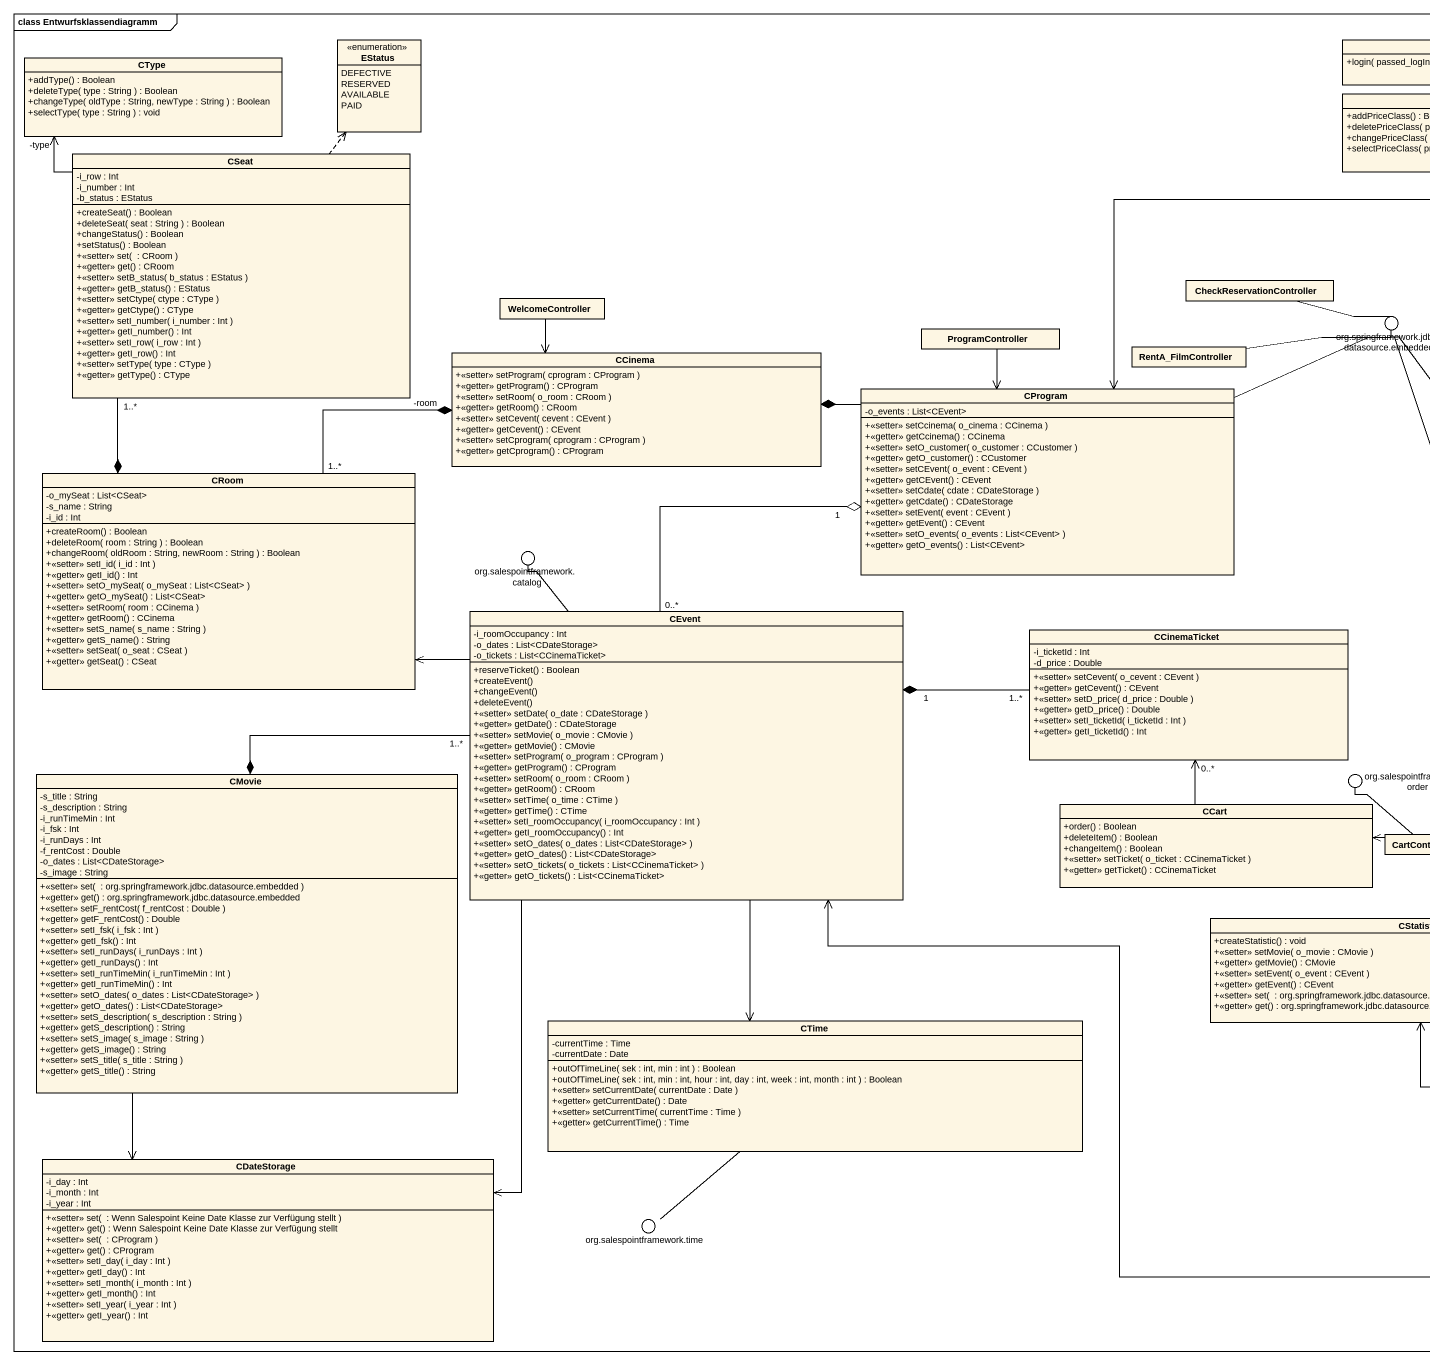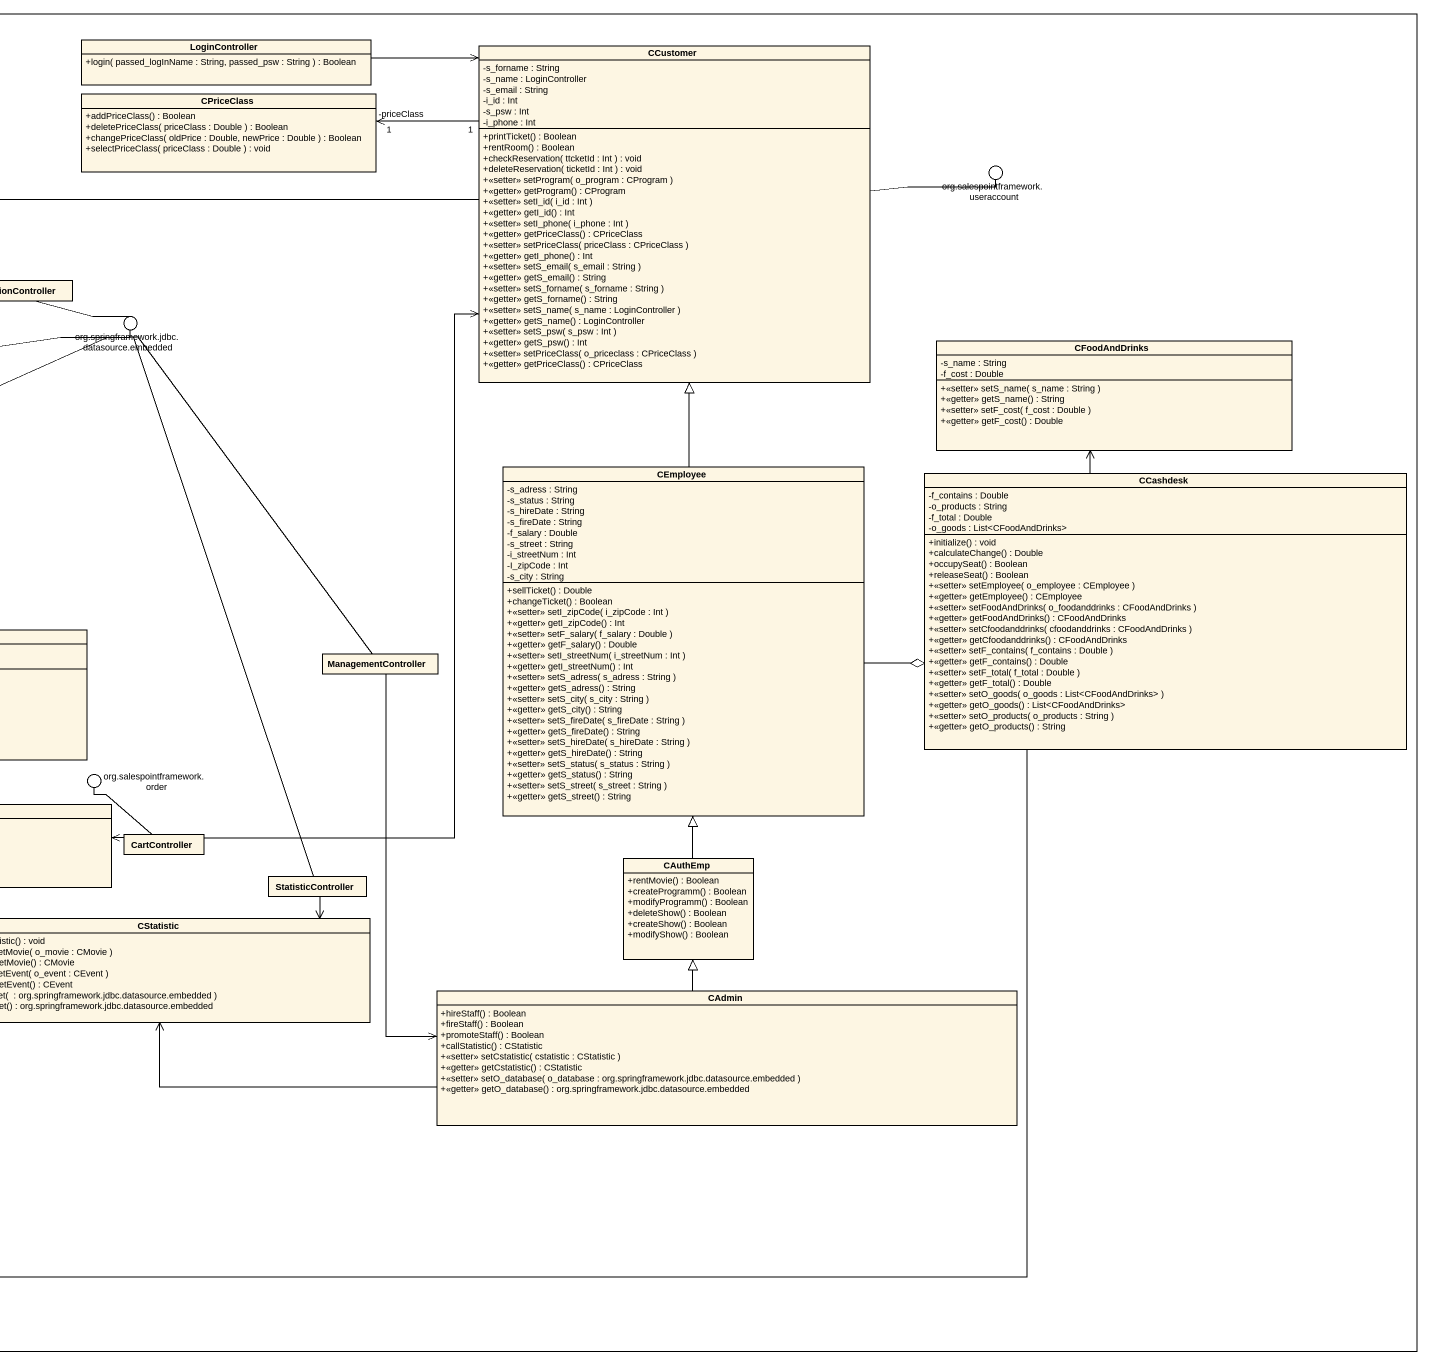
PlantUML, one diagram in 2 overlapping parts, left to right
@startuml
mainframe class Entwurfsklassendiagramm
allowmixing
hide circle
hide empty members
skinparam classAttributeIconSize 0
enum EStatus {
  DEFECTIVE
  RESERVED
  AVAILABLE
  PAID
}
class LoginController {
  +login( passed_logInName : String, passed_psw : String ) : Boolean
}
class CCustomer {
  -s_forname : String
  -s_name : LoginController
  -s_email : String
  -i_id : Int
  -s_psw : Int
  -i_phone : Int
  +printTicket() : Boolean
  +rentRoom() : Boolean
  +checkReservation( ttcketId : Int ) : void
  +deleteReservation( ticketId : Int ) : void
  +<<setter>> setProgram( o_program : CProgram )
  +<<getter>> getProgram() : CProgram
  +<<setter>> setI_id( i_id : Int )
  +<<getter>> getI_id() : Int
  +<<setter>> setI_phone( i_phone : Int )
  +<<getter>> getPriceClass() : CPriceClass
  +<<setter>> setPriceClass( priceClass : CPriceClass )
  +<<getter>> getI_phone() : Int
  +<<setter>> setS_email( s_email : String )
  +<<getter>> getS_email() : String
  +<<setter>> setS_forname( s_forname : String )
  +<<getter>> getS_forname() : String
  +<<setter>> setS_name( s_name : LoginController )
  +<<getter>> getS_name() : LoginController
  +<<setter>> setS_psw( s_psw : Int )
  +<<getter>> getS_psw() : Int
  +<<setter>> setPriceClass( o_priceclass : CPriceClass )
  +<<getter>> getPriceClass() : CPriceClass
}
class CType {
  +addType() : Boolean
  +deleteType( type : String ) : Boolean
  +changeType( oldType : String, newType : String ) : Boolean
  +selectType( type : String ) : void
}
class CPriceClass {
  +addPriceClass() : Boolean
  +deletePriceClass( priceClass : Double ) : Boolean
  +changePriceClass( oldPrice : Double, newPrice : Double ) : Boolean
  +selectPriceClass( priceClass : Double ) : void
}
class CSeat {
  -i_row : Int
  -i_number : Int
  -b_status : EStatus
  +createSeat() : Boolean
  +deleteSeat( seat : String ) : Boolean
  +changeStatus() : Boolean
  +setStatus() : Boolean
  +<<setter>> set(  : CRoom )
  +<<getter>> get() : CRoom
  +<<setter>> setB_status( b_status : EStatus )
  +<<getter>> getB_status() : EStatus
  +<<setter>> setCtype( ctype : CType )
  +<<getter>> getCtype() : CType
  +<<setter>> setI_number( i_number : Int )
  +<<getter>> getI_number() : Int
  +<<setter>> setI_row( i_row : Int )
  +<<getter>> getI_row() : Int
  +<<setter>> setType( type : CType )
  +<<getter>> getType() : CType
}
() "org.salespointframework.useraccount" as org_salespointframework
class WelcomeController
class CheckReservationController
() "org.springframework.jdbc.datasource.embedded" as org_springframework_jdbc
class CCinema {
  +<<setter>> setProgram( cprogram : CProgram )
  +<<getter>> getProgram() : CProgram
  +<<setter>> setRoom( o_room : CRoom )
  +<<getter>> getRoom() : CRoom
  +<<setter>> setCevent( cevent : CEvent )
  +<<getter>> getCevent() : CEvent
  +<<setter>> setCprogram( cprogram : CProgram )
  +<<getter>> getCprogram() : CProgram
}
class ProgramController
class RentA_FilmController
class CFoodAndDrinks {
  -s_name : String
  -f_cost : Double
  +<<setter>> setS_name( s_name : String )
  +<<getter>> getS_name() : String
  +<<setter>> setF_cost( f_cost : Double )
  +<<getter>> getF_cost() : Double
}
class CProgram {
  -o_events : List<CEvent>
  +<<setter>> setCcinema( o_cinema : CCinema )
  +<<getter>> getCcinema() : CCinema
  +<<setter>> setO_customer( o_customer : CCustomer )
  +<<getter>> getO_customer() : CCustomer
  +<<setter>> setCEvent( o_event : CEvent )
  +<<getter>> getCEvent() : CEvent
  +<<setter>> setCdate( cdate : CDateStorage )
  +<<getter>> getCdate() : CDateStorage
  +<<setter>> setEvent( event : CEvent )
  +<<getter>> getEvent() : CEvent
  +<<setter>> setO_events( o_events : List<CEvent> )
  +<<getter>> getO_events() : List<CEvent>
}
class CEmployee {
  -s_adress : String
  -s_status : String
  -s_hireDate : String
  -s_fireDate : String
  -f_salary : Double
  -s_street : String
  -i_streetNum : Int
  -I_zipCode : Int
  -s_city : String
  +sellTicket() : Double
  +changeTicket() : Boolean
  +<<setter>> setI_zipCode( i_zipCode : Int )
  +<<getter>> getI_zipCode() : Int
  +<<setter>> setF_salary( f_salary : Double )
  +<<getter>> getF_salary() : Double
  +<<setter>> setI_streetNum( i_streetNum : Int )
  +<<getter>> getI_streetNum() : Int
  +<<setter>> setS_adress( s_adress : String )
  +<<getter>> getS_adress() : String
  +<<setter>> setS_city( s_city : String )
  +<<getter>> getS_city() : String
  +<<setter>> setS_fireDate( s_fireDate : String )
  +<<getter>> getS_fireDate() : String
  +<<setter>> setS_hireDate( s_hireDate : String )
  +<<getter>> getS_hireDate() : String
  +<<setter>> setS_status( s_status : String )
  +<<getter>> getS_status() : String
  +<<setter>> setS_street( s_street : String )
  +<<getter>> getS_street() : String
}
class CRoom {
  -o_mySeat : List<CSeat>
  -s_name : String
  -i_id : Int
  +createRoom() : Boolean
  +deleteRoom( room : String ) : Boolean
  +changeRoom( oldRoom : String, newRoom : String ) : Boolean
  +<<setter>> setI_id( i_id : Int )
  +<<getter>> getI_id() : Int
  +<<setter>> setO_mySeat( o_mySeat : List<CSeat> )
  +<<getter>> getO_mySeat() : List<CSeat>
  +<<setter>> setRoom( room : CCinema )
  +<<getter>> getRoom() : CCinema
  +<<setter>> setS_name( s_name : String )
  +<<getter>> getS_name() : String
  +<<setter>> setSeat( o_seat : CSeat )
  +<<getter>> getSeat() : CSeat
}
class CCashdesk {
  -f_contains : Double
  -o_products : String
  -f_total : Double
  -o_goods : List<CFoodAndDrinks>
  +initialize() : void
  +calculateChange() : Double
  +occupySeat() : Boolean
  +releaseSeat() : Boolean
  +<<setter>> setEmployee( o_employee : CEmployee )
  +<<getter>> getEmployee() : CEmployee
  +<<setter>> setFoodAndDrinks( o_foodanddrinks : CFoodAndDrinks )
  +<<getter>> getFoodAndDrinks() : CFoodAndDrinks
  +<<setter>> setCfoodanddrinks( cfoodanddrinks : CFoodAndDrinks )
  +<<getter>> getCfoodanddrinks() : CFoodAndDrinks
  +<<setter>> setF_contains( f_contains : Double )
  +<<getter>> getF_contains() : Double
  +<<setter>> setF_total( f_total : Double )
  +<<getter>> getF_total() : Double
  +<<setter>> setO_goods( o_goods : List<CFoodAndDrinks> )
  +<<getter>> getO_goods() : List<CFoodAndDrinks>
  +<<setter>> setO_products( o_products : String )
  +<<getter>> getO_products() : String
}
() "org.salespointframework.catalog" as org_salespointframework_2
class CEvent {
  -i_roomOccupancy : Int
  -o_dates : List<CDateStorage>
  -o_tickets : List<CCinemaTicket>
  +reserveTicket() : Boolean
  +createEvent()
  +changeEvent()
  +deleteEvent()
  +<<setter>> setDate( o_date : CDateStorage )
  +<<getter>> getDate() : CDateStorage
  +<<setter>> setMovie( o_movie : CMovie )
  +<<getter>> getMovie() : CMovie
  +<<setter>> setProgram( o_program : CProgram )
  +<<getter>> getProgram() : CProgram
  +<<setter>> setRoom( o_room : CRoom )
  +<<getter>> getRoom() : CRoom
  +<<setter>> setTime( o_time : CTime )
  +<<getter>> getTime() : CTime
  +<<setter>> setI_roomOccupancy( i_roomOccupancy : Int )
  +<<getter>> getI_roomOccupancy() : Int
  +<<setter>> setO_dates( o_dates : List<CDateStorage> )
  +<<getter>> getO_dates() : List<CDateStorage>
  +<<setter>> setO_tickets( o_tickets : List<CCinemaTicket> )
  +<<getter>> getO_tickets() : List<CCinemaTicket>
}
class CCinemaTicket {
  -i_ticketId : Int
  -d_price : Double
  +<<setter>> setCevent( o_cevent : CEvent )
  +<<getter>> getCevent() : CEvent
  +<<setter>> setD_price( d_price : Double )
  +<<getter>> getD_price() : Double
  +<<setter>> setI_ticketId( i_ticketId : Int )
  +<<getter>> getI_ticketId() : Int
}
class ManagementController
class CMovie {
  -s_title : String
  -s_description : String
  -i_runTimeMin : Int
  -i_fsk : Int
  -i_runDays : Int
  -f_rentCost : Double
  -o_dates : List<CDateStorage>
  -s_image : String
  +<<setter>> set(  : org.springframework.jdbc.datasource.embedded )
  +<<getter>> get() : org.springframework.jdbc.datasource.embedded
  +<<setter>> setF_rentCost( f_rentCost : Double )
  +<<getter>> getF_rentCost() : Double
  +<<setter>> setI_fsk( i_fsk : Int )
  +<<getter>> getI_fsk() : Int
  +<<setter>> setI_runDays( i_runDays : Int )
  +<<getter>> getI_runDays() : Int
  +<<setter>> setI_runTimeMin( i_runTimeMin : Int )
  +<<getter>> getI_runTimeMin() : Int
  +<<setter>> setO_dates( o_dates : List<CDateStorage> )
  +<<getter>> getO_dates() : List<CDateStorage>
  +<<setter>> setS_description( s_description : String )
  +<<getter>> getS_description() : String
  +<<setter>> setS_image( s_image : String )
  +<<getter>> getS_image() : String
  +<<setter>> setS_title( s_title : String )
  +<<getter>> getS_title() : String
}
() "org.salespointframework.order" as org_salespointframework_3
class CCart {
  +order() : Boolean
  +deleteItem() : Boolean
  +changeItem() : Boolean
  +<<setter>> setTicket( o_ticket : CCinemaTicket )
  +<<getter>> getTicket() : CCinemaTicket
}
class CartController
class CAuthEmp {
  +rentMovie() : Boolean
  +createProgramm() : Boolean
  +modifyProgramm() : Boolean
  +deleteShow() : Boolean
  +createShow() : Boolean
  +modifyShow() : Boolean
}
class StatisticController
class CStatistic {
  +createStatistic() : void
  +<<setter>> setMovie( o_movie : CMovie )
  +<<getter>> getMovie() : CMovie
  +<<setter>> setEvent( o_event : CEvent )
  +<<getter>> getEvent() : CEvent
  +<<setter>> set(  : org.springframework.jdbc.datasource.embedded )
  +<<getter>> get() : org.springframework.jdbc.datasource.embedded
}
class CAdmin {
  +hireStaff() : Boolean
  +fireStaff() : Boolean
  +promoteStaff() : Boolean
  +callStatistic() : CStatistic
  +<<setter>> setCstatistic( cstatistic : CStatistic )
  +<<getter>> getCstatistic() : CStatistic
  +<<setter>> setO_database( o_database : org.springframework.jdbc.datasource.embedded )
  +<<getter>> getO_database() : org.springframework.jdbc.datasource.embedded
}
class CTime {
  -currentTime : Time
  -currentDate : Date
  +outOfTimeLine( sek : int, min : int ) : Boolean
  +outOfTimeLine( sek : int, min : int, hour : int, day : int, week : int, month : int ) : Boolean
  +<<setter>> setCurrentDate( currentDate : Date )
  +<<getter>> getCurrentDate() : Date
  +<<setter>> setCurrentTime( currentTime : Time )
  +<<getter>> getCurrentTime() : Time
}
class CDateStorage {
  -i_day : Int
  -i_month : Int
  -i_year : Int
  +<<setter>> set(  : Wenn Salespoint Keine Date Klasse zur Verfügung stellt )
  +<<getter>> get() : Wenn Salespoint Keine Date Klasse zur Verfügung stellt
  +<<setter>> set(  : CProgram )
  +<<getter>> get() : CProgram
  +<<setter>> setI_day( i_day : Int )
  +<<getter>> getI_day() : Int
  +<<setter>> setI_month( i_month : Int )
  +<<getter>> getI_month() : Int
  +<<setter>> setI_year( i_year : Int )
  +<<getter>> getI_year() : Int
}
() "org.salespointframework.time" as org_salespointframework_time
LoginController -right-> CCustomer
CCustomer "1" -left-> "-priceClass\n1" CPriceClass
CCustomer -right- org_salespointframework
CCustomer -left-> CProgram
CSeat .up.> EStatus
CSeat -up-> "-type" CType
WelcomeController --> CCinema
CheckReservationController -right- org_springframework_jdbc
CCinema *-right- CProgram
CCinema "-room" *-left- "1..*" CRoom
ProgramController --> CProgram
RentA_FilmController -right- org_springframework_jdbc
CProgram -right- org_springframework_jdbc
CProgram "1" o-- "0..*" CEvent
CEmployee -up-|> CCustomer
CRoom *-up- "1..*" CSeat
CCashdesk -up-> CFoodAndDrinks
CCashdesk o-left- CEmployee
CCashdesk -left-> CEvent
CEvent -left-> CRoom
CEvent -up- org_salespointframework_2
CEvent "1" *-right- "1..*" CCinemaTicket
CEvent --> CTime
CEvent --> CDateStorage
ManagementController -up- org_springframework_jdbc
ManagementController --> CAdmin
CMovie *-right- "1..*" CEvent
CMovie --> CDateStorage
CCart -up-> "0..*" CCinemaTicket
CartController -up-> CCustomer
CartController -up- org_salespointframework_3
CartController -left-> CCart
CAuthEmp -up-|> CEmployee
StatisticController -up- org_springframework_jdbc
StatisticController -left-> CStatistic
CAdmin -up-|> CAuthEmp
CAdmin -left-> CStatistic
CTime -- org_salespointframework_time
@enduml
